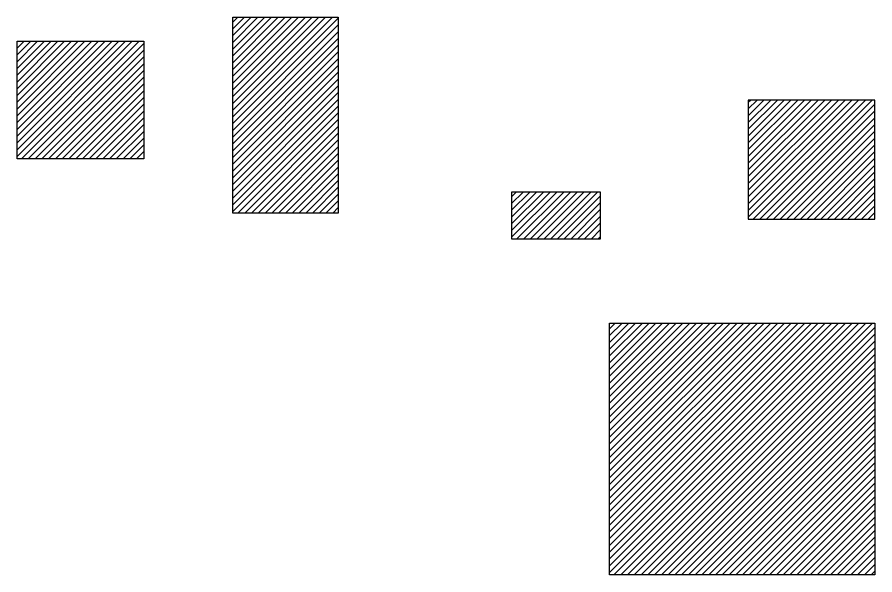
# Model space of a CAD drawing. Extents: x -2209072 to 495824, y -92434 to 572724.
# Drawn here: x 5631 to 34081, y 512333 to 530833 of the extents above; entities that cross this region are included whole.
import ezdxf

# ---------------------------------------------------------------- set-up
doc = ezdxf.new("R2010")
doc.units = 0
doc.header["$LTSCALE"] = 1000
doc.header["$MEASUREMENT"] = 0
doc.linetypes.add('X-104 6#7#平面$0$104-1112 结构$0$$AUDIT_BAD_LTYPE1', pattern=[0])
doc.layers.get('0').update_dxf_attribs({"linetype": 'CONTINUOUS'})
doc.layers.add('X-104 6#7#平面$0$EH_石材', color=116, linetype='CONTINUOUS')

# ---------------------------------------------------------------- blocks, each defined once
blk = doc.blocks.new('X-104 6#7#平面')
at = {"layer": 'X-104 6#7#平面$0$EH_石材', "linetype": 'X-104 6#7#平面$0$104-1112 结构$0$$AUDIT_BAD_LTYPE1'}
h = blk.add_hatch(dxfattribs=at)
h.set_pattern_fill('ANSI31', color=18, scale=100)
h.set_pattern_definition([(45, (252300, 59400), (-112.2532, 112.2532), [])])
h.paths.add_polyline_path([(25281, 520683), (34081, 520683), (34081, 512333), (25281, 512333)])
h.paths.add_polyline_path([(29881, 524133), (34081, 524133), (34081, 528083), (29881, 528083)])
h.paths.add_polyline_path([(22031, 523483), (24981, 523483), (24981, 525033), (22031, 525033)])
h.paths.add_polyline_path([(12781, 530833), (16281, 530833), (16281, 524333), (12781, 524333)])
h.paths.add_polyline_path([(9831, 526133), (5631, 526133), (5631, 530033), (9831, 530033)])
at = {"layer": 'X-104 6#7#平面$0$EH_石材', "color": 1, "linetype": 'X-104 6#7#平面$0$104-1112 结构$0$$AUDIT_BAD_LTYPE1'}
for points in [[(12781, 530833), (16281, 530833), (16281, 524333), (12781, 524333)], [(9831, 526133), (5631, 526133), (5631, 530033), (9831, 530033)], [(29881, 524133), (34081, 524133), (34081, 528083), (29881, 528083)], [(22031, 523483), (24981, 523483), (24981, 525033), (22031, 525033)], [(25281, 520683), (34081, 520683), (34081, 512333), (25281, 512333)]]:
    blk.add_lwpolyline(points, close=True, dxfattribs=at)

msp = doc.modelspace()

# ---------------------------------------------------------------- block references
msp.add_blockref('X-104 6#7#平面', (0, 0))

doc.saveas('drawing.dxf')
